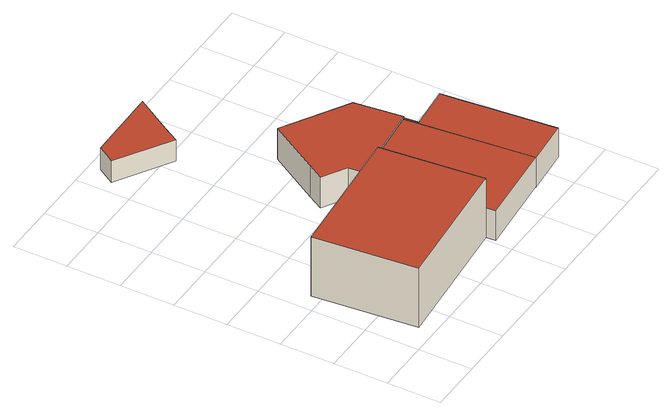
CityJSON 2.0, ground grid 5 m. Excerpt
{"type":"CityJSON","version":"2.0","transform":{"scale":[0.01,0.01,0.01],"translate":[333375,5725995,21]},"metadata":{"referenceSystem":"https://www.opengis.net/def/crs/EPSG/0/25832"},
"CityObjects":{
"building1":{"type":"Building","attributes":{"Geometrietyp2DReferenz":"3000","Gemeindeschluessel":"05170048","function":"31001_3222","roofType":"1000","measuredHeight":6.1},"address":[{"country":"Germany","locality":"Wesel","thoroughfareNumber":"7","thoroughfareName":"Rheinpromenade"}],"geometry":[{"type":"Solid","lod":"2","boundaries":[[[[0,1,2,3]],[[4,5,1,0]],[[6,7,5,4]],[[3,2,7,6]],[[4,0,3,6]],[[1,5,7,2]]]],"semantics":{"surfaces":[{"type":"WallSurface"},{"type":"RoofSurface"},{"type":"GroundSurface"}],"values":[[0,0,0,0,1,2]]}}]},
"building2":{"type":"Building","attributes":{"Geometrietyp2DReferenz":"3000","Gemeindeschluessel":"05170048","function":"51009_1610","roofType":"1000","measuredHeight":2.23},"geometry":[{"type":"Solid","lod":"2","boundaries":[[[[8,9,10,11]],[[12,13,9,8]],[[14,15,13,12]],[[16,17,15,14]],[[11,10,17,16]],[[14,12,8,11,16]],[[9,13,15,17,10]]]],"semantics":{"surfaces":[{"type":"WallSurface"},{"type":"RoofSurface"},{"type":"GroundSurface"}],"values":[[0,0,0,0,0,1,2]]}}]},
"building3":{"type":"Building","attributes":{"Geometrietyp2DReferenz":"3000","Gemeindeschluessel":"05170048","function":"31001_3222","roofType":"1000","measuredHeight":3.04},"address":[{"country":"Germany","locality":"Wesel","thoroughfareNumber":"7","thoroughfareName":"Rheinpromenade"}],"geometry":[{"type":"Solid","lod":"2","boundaries":[[[[18,19,20,21]],[[22,23,19,18]],[[24,25,23,22]],[[26,27,25,24]],[[28,29,27,26]],[[30,31,29,28]],[[21,20,31,30]],[[28,26,24,22,18,21,30]],[[19,23,25,27,29,31,20]]]],"semantics":{"surfaces":[{"type":"WallSurface"},{"type":"RoofSurface"},{"type":"GroundSurface"}],"values":[[0,0,0,0,0,0,0,1,2]]}}]},
"building4":{"type":"Building","attributes":{"Geometrietyp2DReferenz":"3000","Gemeindeschluessel":"05170048","function":"31001_3222","roofType":"1000","measuredHeight":3.17},"address":[{"country":"Germany","locality":"Wesel","thoroughfareNumber":"7","thoroughfareName":"Rheinpromenade"}],"geometry":[{"type":"Solid","lod":"2","boundaries":[[[[32,33,34,35]],[[36,37,33,32]],[[38,39,37,36]],[[40,41,39,38]],[[42,43,41,40]],[[44,45,43,42]],[[46,47,45,44]],[[48,49,47,46]],[[50,51,49,48]],[[35,34,51,50]],[[48,46,44,42,40,38,36,32,35,50]],[[33,37,39,41,43,45,47,49,51,34]]]],"semantics":{"surfaces":[{"type":"WallSurface"},{"type":"RoofSurface"},{"type":"GroundSurface"}],"values":[[0,0,0,0,0,0,0,0,0,0,1,2]]}}]},
"building5":{"type":"Building","attributes":{"Geometrietyp2DReferenz":"3000","Gemeindeschluessel":"05170048","function":"31001_3222","roofType":"1000","measuredHeight":3},"address":[{"country":"Germany","locality":"Wesel","thoroughfareNumber":"7","thoroughfareName":"Rheinpromenade"}],"geometry":[{"type":"Solid","lod":"2","boundaries":[[[[52,53,54,55]],[[56,57,53,52]],[[58,59,57,56]],[[60,61,59,58]],[[62,63,61,60]],[[64,65,63,62]],[[55,54,65,64]],[[62,60,58,56,52,55,64]],[[53,57,59,61,63,65,54]]]],"semantics":{"surfaces":[{"type":"WallSurface"},{"type":"RoofSurface"},{"type":"GroundSurface"}],"values":[[0,0,0,0,0,0,0,1,2]]}}]}
},
"vertices":[
[161,89,742],[161,89,131],[1440,210,131],[1440,210,742],[71,1049,742],[71,1049,131],[1349,1167,742],[1349,1167,131],
[1204,3069,265],[1204,3069,43],[1416,3411,43],[1416,3411,265],[1123,2925,265],[1123,2925,43],[621,3238,265],[621,3238,43],[720,3401,265],[720,3401,43],
[2096,1366,436],[2096,1366,132],[1338,1281,132],[1338,1281,436],[2211,189,436],[2211,189,132],[1448,117,436],[1448,117,132],[1440,210,436],[1440,210,132],[1349,1167,436],[1349,1167,132],[1339,1268,436],[1339,1268,132],
[1465,2176,450],[1465,2176,133],[1180,1704,133],[1180,1704,450],[2061,1816,450],[2061,1816,133],[2113,1371,450],[2113,1371,133],[2096,1366,450],[2096,1366,133],[1338,1281,450],[1338,1281,133],[1339,1268,450],[1339,1268,133],[1326,1269,450],[1326,1269,133],[1307,1424,450],[1307,1424,133],[1089,1554,450],[1089,1554,133],
[2130,1370,422],[2130,1370,122],[2113,1371,122],[2113,1371,422],[2140,1245,422],[2140,1245,122],[2543,1286,422],[2543,1286,122],[2642,230,422],[2642,230,122],[2211,189,422],[2211,189,122],[2096,1366,422],[2096,1366,122]
]}
